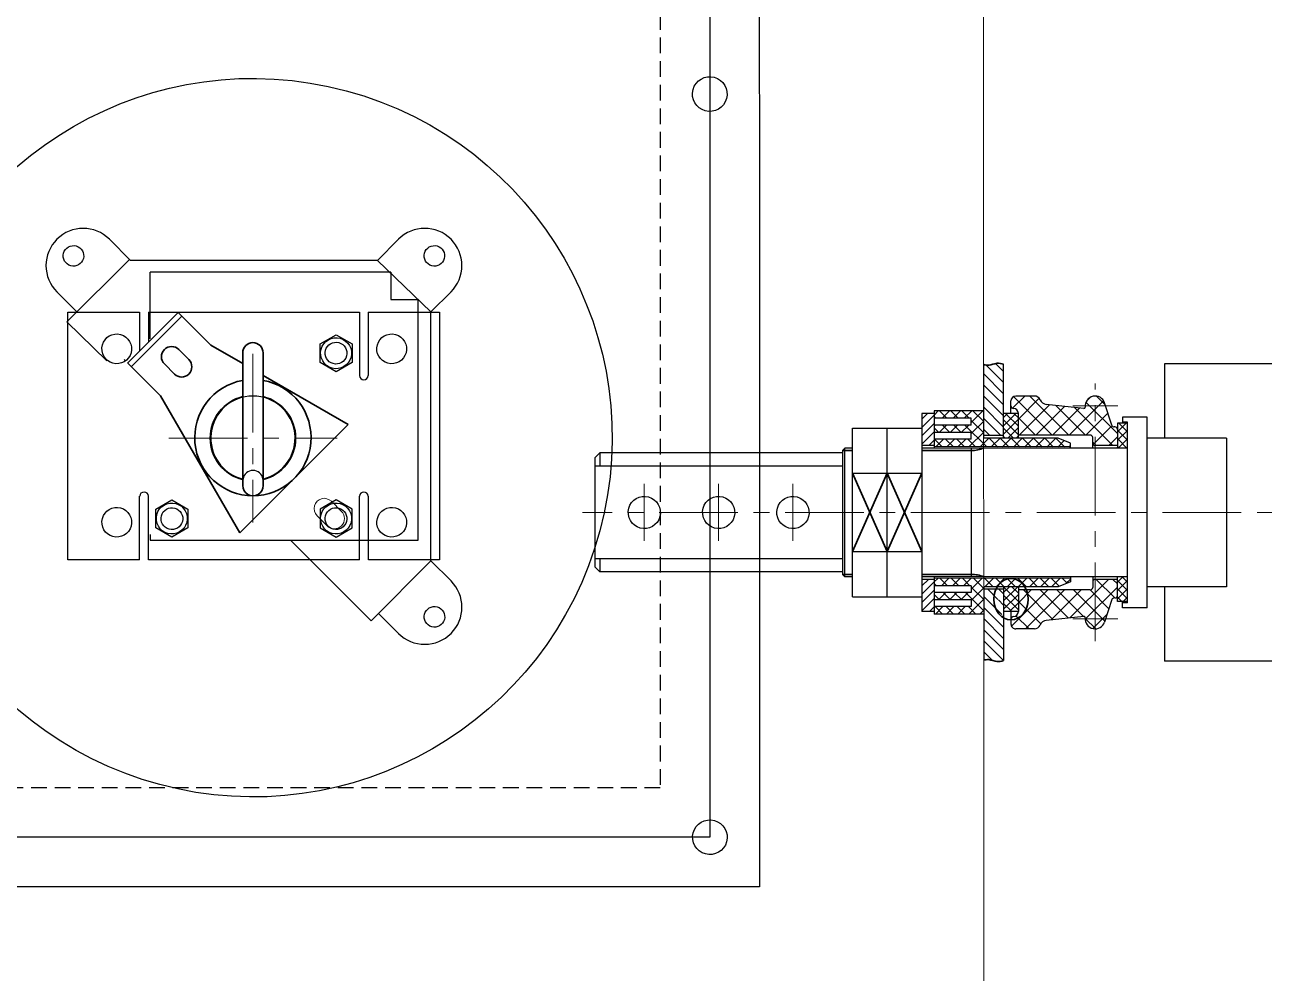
# Model space of a CAD drawing. Header units: millimetres. Extents: x -27384 to -11847, y 105622 to 113060.
# Drawn here: x -20533 to -20033, y 111018 to 111401 of the extents above; entities that cross this region are included whole.
import ezdxf

# ---------------------------------------------------------------- set-up
doc = ezdxf.new("R2010")
doc.units = ezdxf.units.MM
for name, pattern in [('CENTER', [50.800000000000004, 31.75, -6.35, 6.35, -6.35]), ('DASHDOT', [25.4, 12.7, -6.35, 0, -6.35]), ('HIDDEN', [9.524999999999999, 6.35, -3.175])]:
    doc.linetypes.add(name, pattern=pattern)
doc.layers.get('0').update_dxf_attribs({"color": 1, "linetype": 'DASHDOT'})
for name, color, linetype in [('01', 7, 'Continuous'), ('01粗实线', 7, 'Continuous'), ('1', 4, 'Continuous'), ('10', 7, 'Continuous'), ('3', 6, 'HIDDEN')]:
    doc.layers.add(name, color=color, linetype=linetype)
for name, color, linetype, lineweight in [('02细实线', 7, 'Continuous', 9), ('1轮廓实线层', 7, 'Continuous', 0), ('中心线', 1, 'CENTER', 20), ('粗实线', 7, 'Continuous', 25), ('细实线', 3, 'Continuous', 35)]:
    doc.layers.add(name, color=color, linetype=linetype, lineweight=lineweight)

# ---------------------------------------------------------------- blocks, each defined once
blk = doc.blocks.new('G$CCC810618')
at = {"layer": '细实线'}
h = blk.add_hatch(dxfattribs=at)
h.set_pattern_fill('ANSI37', color=256, scale=0.7500000000000001, angle=3.180554681463518e-15)
h.set_pattern_definition([(45.00000000000001, (2096.477768870129, 740.6983868842362), (-1.683798022700466, 1.683798022700466), []), (135, (2096.477768870129, 740.6983868842362), (-1.683798022700466, -1.683798022700466), [])])
h.paths.add_polyline_path([(-26, -7.999999999985448), (-35.99999999998545, -7.999999999985448), (-35.99999999998545, -12), (-26, -12)])
h.paths.add_polyline_path([(36.00000000001455, -8), (26.00000000001455, -8), (26.00000000001455, -11.99999999998545), (36.00000000001455, -11.99999999998545)])
h = blk.add_hatch(dxfattribs=at)
h.set_pattern_fill('ANSI37', color=256, scale=1.5, angle=3.180554681463518e-15)
h.set_pattern_definition([(45.00000000000001, (2096.477768870143, 742.6983868842362), (-3.367596045400932, 3.367596045400932), []), (135, (2096.477768870143, 742.6983868842362), (-3.367596045400932, -3.367596045400932), [])])
h.paths.add_polyline_path([(-31.25, -23, -0.4142135623842478), (-30.25, -22), (-28.00000000001455, -22, 0.4142135624176167), (-27, -21), (-27, -12), (-33.50000000001455, -12, 0.4142135624048219), (-34.5, -12.99999999998545), (-34.5, -13.27574616347556, -0.3240909400944597), (-35.1881319929962, -14.22587160055991), (-44.24747202804429, -17.19949825164804, 0.9020450241274556), (-42.55555555556202, -24.97523195999383, -0.4790090484081088), (-42.00273905231734, -25.5244001866231), (-43.60024142480688, -40.72361997493135, -0.2760846442537406), (-45.4471850504342, -43.1863793568773, 0.3044717537589536), (-47, -45.5), (-47, -52.99999999998545, 0.414213562382123), (-45.00000000001455, -54.99999999998545), (-43, -55, 0.4142135623569205), (-42.0000000000291, -53.99999999998545, -0.4142135623893924), (-40, -52), (-31.25, -52)])
h.paths.add_polyline_path([(42.00273905231734, -25.5244001866231, -0.4790090483818007), (42.55555555556203, -24.97523195999383, 0.9020450241261001), (44.24747202805884, -17.19949825164804), (35.1881319929671, -14.22587160055991, -0.3240909400666804), (34.49999999998545, -13.27574616347556), (34.5, -12.99999999998545, 0.4142135623551432), (33.5, -11.99999999998545), (27, -11.99999999998545), (27, -21, 0.4142135623842509), (28, -22), (30.25, -22.00000000001455, -0.4142135623654354), (31.24999999998545, -23), (31.24999999998545, -52), (40, -52, -0.4142135623769722), (41.99999999998545, -54, 0.4142135623594116), (43, -55), (44.99999999998545, -54.99999999998545, 0.4142135623696955), (47, -53), (47, -45.5, 0.3044717537537275), (45.44718505041965, -43.1863793568773, -0.2760846442594109), (43.60024142479233, -40.72361997493135)])
h = blk.add_hatch(dxfattribs=at)
h.set_pattern_fill('ANSI37', color=256, angle=3.180554681463518e-15)
h.set_pattern_definition([(45.00000000000001, (2096.477768870114, 740.6983868797543), (-2.245064030267288, 2.245064030267288), []), (135, (2096.477768870114, 740.6983868797543), (-2.245064030267288, -2.245064030267288), [])])
h.paths.add_polyline_path([(-26.5, -31.00000000446744), (-27.99999999998545, -31.00000000446744), (-29.99999999998545, -36.00000000446744), (-29.99999999998545, -66.00000000446744), (-41, -66.00000000446744), (-40.99999999998545, -86.00000000446744), (-37.99999999998545, -86.00000000446744), (-37.99999999998545, -71.00000000446744), (-35.29999999998836, -71.00000000446744), (-35.29999999998836, -86.00000000446744), (-32.29999999998836, -86.00000000446744), (-32.29999999998836, -71.00000000446744), (-29.59999999999127, -71.00000000446744), (-29.59999999999127, -86.00000000446744), (-26.59999999999127, -86.00000000446744)])
h.paths.add_polyline_path([(30.00000000001455, -36.00000000446744), (28.00000000001455, -31.00000000448199), (26.5, -31.00000000446744), (26.60000000002037, -86.00000000446744), (29.60000000000582, -86.00000000446744), (29.60000000000582, -71.00000000446744), (32.30000000000291, -71.00000000446744), (32.30000000000291, -86.00000000446744), (35.30000000001746, -86.00000000446744), (35.30000000000291, -71.00000000446744), (38.00000000001455, -71.00000000446744), (38.00000000001455, -86.00000000446744), (41.00000000001455, -86.00000000446744), (41.00000000001455, -66.00000000446744), (30.00000000001455, -66.00000000446744)])
h = blk.add_hatch(dxfattribs=at)
h.set_pattern_fill('ANSI37', color=256, scale=0.7500000000000001, angle=3.180554681463518e-15)
h.set_pattern_definition([(45.00000000000001, (2096.477768870143, 742.6983868842362), (-1.683798022700466, 1.683798022700466), []), (135, (2096.477768870143, 742.6983868842362), (-1.683798022700466, -1.683798022700466), [])])
h.paths.add_polyline_path([(-29.99999999998545, -52), (-40, -51.99999999998545), (-40, -58), (-29.99999999998545, -58)])
h.paths.add_polyline_path([(40, -51.99999999998545), (30.00000000001455, -51.99999999998545), (30.00000000001455, -57.99999999998545), (40, -57.99999999998545)])
h = blk.add_hatch(dxfattribs=at)
h.set_pattern_fill('ANSI31', color=256, angle=3.180554681463518e-15)
h.set_pattern_definition([(45.00000000000001, (4057.193857480423, -2002.934192464803), (-2.245064030267288, 2.245064030267288), [])])
edge = h.paths.add_edge_path()
edge.add_line((-30.99999999998545, -57.99999999998545), (-59.8046379005973, -58))
edge.add_spline(control_points=[(-59.80463790061185, -58), (-60.09866332820093, -58.87194332294166), (-60.48498338571517, -60.62440067133866), (-59.72815095270926, -62.37189253570978), (-59.52704161369184, -63.25352967304934)], knot_values=[7.879911533078289e-05, 7.879911533078289e-05, 7.879911533078289e-05, 7.879911533078289e-05, 21316.49089648249, 42864.27121581065, 42864.27121581065, 42864.27121581065, 42864.27121581065], weights=[1, 1, 1, 1, 1], degree=3, periodic=0)
edge.add_spline(control_points=[(-59.52704161369184, -63.25352967304934), (-59.47647886689811, -63.47519016657316), (-59.31514252739726, -64.38770864369872), (-59.47147660548217, -65.30481538963795), (-59.66282326231885, -65.99999999032298)], knot_values=[42864.27121581065, 42864.27121581065, 42864.27121581065, 42864.27121581065, 48281.79665529115, 65146.62626175077, 65146.62626175077, 65146.62626175077, 65146.62626175077], weights=[1, 1, 1, 1, 1], degree=3, periodic=0)
edge.add_line((-59.66282326228975, -65.99999999032298), (-30.99999999998545, -66.00000000400178))
edge.add_line((-30.99999999998545, -66.00000000400178), (-30.99999999998545, -57.99999999998545))
h.paths.add_polyline_path([(-47.07279259803181, -60.6616194020462, -1.000000000380783), (-47.19027537820511, -60.68606927648943, -0.9999999998565355)], flags=16)
edge = h.paths.add_edge_path(flags=17)
edge.add_ellipse((35, -54.99999999998545), major_axis=(-8.384579877269399, -4.440892098500626e-16), ratio=0.825378127800066, start_angle=61.50603179170367, end_angle=154.3102489895695)
edge.add_line((42.55580255141831, -57.99999999998545), (31, -57.99999999998545))
edge.add_line((31, -57.99999999998545), (31, -61.08215646838653))
edge = h.paths.add_edge_path()
edge.add_spline(control_points=[(59.6628232623043, -65.99999999032298), (59.47147660548217, -65.30481538963795), (59.1639622610237, -63.50083584005188), (60.5338095685438, -60.84589008465991), (60.09866332817182, -58.87194332294166), (59.8046379005973, -58)], knot_values=[7.879911572672427e-05, 7.879911572672427e-05, 7.879911572672427e-05, 7.879911572672427e-05, 16864.82968525874, 43830.1354440674, 65146.62626175077, 65146.62626175077, 65146.62626175077, 65146.62626175077], weights=[1, 1, 1, 1, 1, 1], degree=3, periodic=0)
edge.add_line((59.80463790061185, -57.99999999998545), (42.55580255141831, -57.99999999998545))
edge.add_ellipse((35, -54.99999999998545), major_axis=(-8.384579877269399, -4.440892098500626e-16), ratio=0.825378127800066, start_angle=61.50603179170372, end_angle=154.3102489895696, ccw=False)
edge.add_line((31, -61.08215646838653), (31.00000000001455, -66.00000000400178))
edge.add_line((31.00000000001455, -66.00000000400178), (59.66282326231885, -65.99999999032298))
h = blk.add_hatch(dxfattribs=at)
h.set_pattern_fill('ANSI31', color=256, scale=0.7500000000000001, angle=90.00000000000001)
h.set_pattern_definition([(135, (2096.477768870114, 740.6983868797543), (-1.683798022700466, -1.683798022700466), [])])
h.paths.add_polyline_path([(-26.99999999998545, -86.00000000446744), (-39.99999999998545, -86.00000000446744), (-40, -91.00000000446744), (-26.99999999998545, -91.00000000446744)])
h.paths.add_polyline_path([(40, -86.00000000446744), (27.00000000001455, -86.00000000446744), (27, -91.00000000446744), (40.00000000001455, -91.00000000446744)])
at = {"layer": '中心线'}
for p, q in [((0, 292.0000000000146), (1.455191522836685e-11, -228)), ((-43, -30), (-43, -11.79002956466866)), ((43, -30), (43, -11.79002956466866)), ((52, -21), (-52, -21.00000000001455)), ((-11.49999999998545, -143), (11.50000000001455, -143)), ((-11.49999999998545, -173), (11.50000000001455, -173)), ((-11.49999999998545, -203), (11.5, -203))]:
    blk.add_line(p, q, dxfattribs=at)
at = {"layer": '粗实线'}
for p, q in [((-60, 287), (-60, 7)), ((59.99999999998545, 286.9999999999854), (60, 7.000000000014552)), ((-29.99999999998545, 31.99999999998545), (-29.99999999998545, 0)), ((-29.99999999998545, 31.99999999998545), (30, 32)), ((30, 32), (30, 0)), ((-60, 7), (-30, 7)), ((30, 7.000000000014552), (60, 7.000000000014552)), ((38.5, 0), (-38.49999999998545, 0)), ((-38.49999999998545, 0), (-38.50000000001455, -9.999999999985448)), ((38.5, 0), (38.49999999998545, -9.999999999985448)), ((-38.50000000001455, -9.999999999985448), (-35.99999999998545, -10)), ((36.50000000001455, -8), (-36.49999999998545, -8)), ((-36.49999999998545, -8), (-36.49999999998545, -10)), ((-36, -8), (-35.99999999998545, -12)), ((-25.99999999998545, -8), (-25.99999999998545, -91.00000000448199)), ((26.00000000001455, -8), (26, -91.00000000448199)), ((36, -8), (36.00000000001455, -12)), ((38.49999999998545, -9.999999999985448), (36, -10)), ((36.50000000001455, -8), (36.5, -10)), ((-35.18813199298165, -14.22587160055991), (-44.24747202804429, -17.19949825164804)), ((-35.99999999998545, -12), (-26, -12)), ((-34.5, -13), (-34.5, -13.27574616349011)), ((-26.99999999998545, -12), (-27, -21)), ((36.00000000001455, -12), (26, -12)), ((27.00000000001455, -12), (27, -21)), ((34.50000000001455, -13.00000000001455), (34.50000000001455, -13.27574616349011)), ((35.1881319929962, -14.22587160055991), (44.24747202805884, -17.19949825164804)), ((-31.25, -23), (-31.25, -52)), ((-25.99999999998545, -22.00000000001455), (-30.25, -22)), ((26, -21.99999999998545), (30.25, -22)), ((31.25, -23), (31.25, -52)), ((-42.00273905231734, -25.5244001866231), (-43.60024142480688, -40.72361997493135)), ((42.00273905231734, -25.5244001866231), (43.60024142480688, -40.7236199749459)), ((-27.99999999998545, -31.00000000448199), (-30, -36.00000000448199)), ((-26, -31.00000000446744), (-27.99999999998545, -31.00000000448199)), ((-26.49999999998545, -31.00000000446744), (-26.59999999999127, -86.00000000446744)), ((26.00000000001455, -31.00000000448199), (28, -31.00000000446744)), ((26.5, -31.00000000448199), (26.59999999999127, -86.00000000446744)), ((28, -31.00000000446744), (30, -36.00000000448199)), ((-30, -36.00000000448199), (-30, -66.00000000446744)), ((30, -36.00000000448199), (30, -66.00000000446744)), ((-47, -45.49999999998545), (-46.99999999998545, -53)), ((47.00000000001455, -45.5), (47, -53)), ((-40, -55), (-45, -54.99999999998545)), ((-40, -52), (-40, -58)), ((-29.99999999998545, -51.99999999998545), (-40, -52)), ((30, -52), (40.00000000001455, -52)), ((40.00000000001455, -52), (40.00000000001455, -58)), ((40.00000000001455, -54.99999999998545), (45, -55)), ((-29.99999999998545, -58), (-59.8046379005973, -58)), ((-30.99999999998545, -58), (-31, -66)), ((30, -58), (59.8046379005973, -58.00000000001455)), ((31, -58), (31, -66)), ((-30, -66.00000000446744), (-59.66282326228975, -65.99999999032298)), ((-40.99999999998545, -66.00000000446744), (-41, -86.00000000446744)), ((30, -66.00000000446744), (59.6628232623043, -65.99999999032298)), ((41.00000000001455, -66.00000000448199), (41.00000000001455, -86.00000000446744)), ((-37.99999999998545, -71.00000000449654), (-37.99999999998545, -86.00000000446744)), ((-35.29999999998836, -71.00000000448199), (-37.99999999998545, -71.00000000449654)), ((-35.29999999998836, -71.00000000448199), (-35.30000000000291, -86.00000000446744)), ((-29.59999999999127, -71.00000000449654), (-32.30000000000291, -71.00000000449654)), ((-32.30000000000291, -71.00000000449654), (-32.30000000000291, -86.00000000446744)), ((-29.59999999999127, -71.00000000449654), (-29.59999999999127, -86.00000000446744)), ((-25.99999999998545, -71), (25.99999999998545, -71.00000000001455)), ((29.59999999999127, -71.00000000448199), (32.30000000001746, -71.00000000448199)), ((29.59999999999127, -71.00000000448199), (29.60000000000582, -86.00000000448199)), ((32.30000000001746, -71.00000000448199), (32.30000000000291, -86.00000000448199)), ((35.30000000000291, -71.00000000446744), (38, -71.00000000446744)), ((35.30000000000291, -71.00000000446744), (35.30000000001746, -86.00000000446744)), ((38, -71.00000000446744), (38, -86.00000000446744)), ((-41, -86.00000000446744), (-26, -86.00000000448199)), ((-40, -86.00000000446744), (-39.99999999998545, -91.00000000446744)), ((-27, -86.00000000448199), (-26.99999999998545, -91.00000000448199)), ((26, -86.00000000446744), (41.00000000001455, -86.00000000446744)), ((27.00000000001455, -86.00000000448199), (27, -91.00000000448199)), ((40, -86.00000000446744), (40, -91.00000000448199)), ((-39.99999999998545, -91.00000000446744), (40, -91.00000000448199)), ((-33.99999999998545, -105.000000004482), (-33.99999999998545, -91.00000000448199)), ((-15.81929201955791, -105.000000004482), (-15.81929201955791, -91.00000000448199)), ((15.81929201955791, -105.000000004482), (15.81929201957246, -91.00000000448199)), ((34.00000000001455, -105.000000004482), (34, -91.00000000448199)), ((34.00000000001455, -105.000000004482), (-33.99999999998545, -105.000000004482)), ((-33.99999999998545, -119.0000000044674), (-33.99999999998545, -105.000000004482)), ((-15.81929201954335, -119.000000004482), (-15.81929201955791, -105.000000004482)), ((15.81929201955791, -119.0000000044674), (15.81929201955791, -105.000000004482)), ((34, -119.000000004482), (34.00000000001455, -105.000000004482)), ((34, -119.000000004482), (-33.99999999998545, -119.0000000044674)), ((-26, -119.0000000044674), (-25.99999999998545, -121.999999999869)), ((26, -119.000000004482), (26, -121.999999999869)), ((26, -121.999999999869), (-25.99999999998545, -121.999999999869)), ((-24.99999999985448, -123.0000000000146), (-25.99999999998545, -121.999999999869)), ((-24.99999999985448, -123.0000000000146), (24.99999999988358, -123)), ((-24.00000000008731, -123.0000000000146), (-24.00000000008731, -221)), ((-18.73499399528373, -123), (-18.73499399528373, -223)), ((18.73499399519642, -123), (18.73499399519642, -223)), ((24.00000000001455, -123), (24, -220.9999999999854)), ((24.99999999988358, -123), (26, -121.999999999869)), ((-22.00000000010186, -223), (-24.00000000008731, -221)), ((-24.00000000008731, -221), (-18.73499399528373, -221)), ((-22.00000000010186, -223), (22.00000000001455, -223)), ((18.73499399519642, -221), (24, -220.9999999999854)), ((22.00000000001455, -223), (24, -220.9999999999854))]:
    blk.add_line(p, q, dxfattribs=at)
for centre in [(-2.91038304567337e-11, -143.0000000000146), (0, -173.0000000000146), (1.455191522836685e-11, -203.0000000000291)]:
    blk.add_circle(centre, 6.5, dxfattribs=at)
for centre, radius, start, end in [((-35.5000000000291, -13.27574616346101), 0.9999999999999999, 288.1718413843554, 0), ((-33.49999999998545, -13), 0.9999999999999999, 90.00000000083377, 180), ((33.5, -13.00000000001455), 0.9999999999999999, 0, 90), ((35.49999999998545, -13.27574616347556), 0.9999999999999999, 180, 251.8281586164368), ((-43, -21), 3.999999999999985, 108.1718413838943, 276.3793702083599), ((43, -21), 3.999999999999985, 263.6206297912257, 71.82815861564458), ((-42.5, -25.47213595500216), 0.5000000000000133, 354.0000000014511, 96.37937021091524), ((-30.24999999998545, -23.0000000000291), 0.9999999999999999, 90, 180), ((-28, -21.0000000000291), 0.9999999999999999, 270, 0), ((28.00000000001455, -21), 0.9999999999999999, 180, 269.9999999974987), ((30.25, -23.0000000000291), 0.9999999999999999, 0, 90), ((42.5, -25.47213595501671), 0.5000000000000133, 83.62062979424165, 185.9999999985489), ((-44.50000000001455, -45.49999999998545), 2.5, 112.2639543029203, 180), ((-46.5838071108883, -40.41003458513296), 3.00000000000002, 292.2639543032711, 354.0000000000982), ((46.58380711091741, -40.41003458513296), 3.00000000000002, 186.0000000001782, 247.7360456963664), ((44.49999999995634, -45.49999999998545), 2.5, 0, 67.73604569559241), ((-45.00000000001455, -53.00000000001455), 2, 180, 270), ((-43, -54), 0.9999999999999999, 270, 0), ((-40, -54), 2, 90.00000000041689, 180), ((39.9999999999709, -54.00000000001455), 2, 0, 89.99999999916623), ((43.00000000001455, -53.99999999998545), 0.9999999999999999, 180, 269.9999999983324), ((45, -53), 2, 269.9999999995831, 0)]:
    blk.add_arc(centre, radius, start, end, dxfattribs=at)
at = {"layer": '细实线'}
for p, q in [((-24.99999999966531, -71), (-24.99999999975262, -91.00000000446744)), ((24.99999999976717, -71.00000000001455), (24.99999999986903, -91.00000000448199)), ((15.81929201957246, -91.00000000448199), (-15.81929201955791, -105.000000004482)), ((-15.81929201955791, -91.00000000448199), (15.81929201955791, -105.000000004482)), ((15.81929201955791, -105.000000004482), (-15.81929201954335, -119.000000004482)), ((-15.81929201955791, -105.000000004482), (15.81929201955791, -119.0000000044674)), ((-24.99999999982538, -119.0000000044674), (-24.99999999983993, -123.0000000000146)), ((24.99999999983993, -119.000000004482), (24.99999999985448, -123))]:
    blk.add_line(p, q, dxfattribs=at)
for centre, radius, start, end in [((-37.21153965912526, -70.84230793180177), 12.21255778428424, 359.2601598113396, 23.3597051364905), ((37.21153965922713, -70.84230793180177), 12.21255778428423, 156.6402948635095, 180.7398401887288)]:
    blk.add_arc(centre, radius, start, end, dxfattribs=at)
blk.add_ellipse((35, -55), major_axis=(-8.384579877269399, -8.458945349731906e-16), ratio=0.825378127800066, start_param=-1.570796326794897, end_param=4.71238898038469, dxfattribs=at)
for points in [[(-59.80463789735222, -57.99999999033753), (-60.09866332676029, -58.87194331649516), (-60.53380957018817, -60.84589008145849), (-59.16396226103825, -63.50083584005188), (-59.47147660546761, -65.3048153896525), (-59.6628232623043, -65.99999999032298)], [(59.80463789733767, -57.99999999032298), (60.09866332676029, -58.87194331649516), (60.53380957020272, -60.84589008144394), (59.1639622610237, -63.50083584006643), (59.47147660548217, -65.30481538963795), (59.66282326228975, -65.99999999032298)]]:
    blk.add_open_spline(points, degree=3, knots=[0, 0, 0, 0, 21316.49089648249, 48281.79665529115, 65146.62626175077, 65146.62626175077, 65146.62626175077, 65146.62626175077], dxfattribs=at)
blk = doc.blocks.new('G$CD738519F')
at = {"linetype": 'ByBlock'}
for p, q in [((-30.16276607839973, 50.65593996425014), (-50.56533771312388, 30.25336832952598)), ((-50.56533771312388, 30.25336832952598), (-30.16276607839973, 50.65593996425014)), ((-30.31690083594731, 50.90495985755115), (-16.93221278884448, 37.52027181044468)), ((-49.10801116778748, 28.79604178418958), (-28.70543953306333, 49.19861341891374)), ((-16.93221278884448, 37.52027181044468), (-4.121941930447065, 30.10379920821288)), ((-51.90804987693264, 31.69096562908817), (-51.42388288030634, 31.20679863246187)), ((-50.51789514524717, 30.3008108974027), (-37.33478442356864, 17.11770017571689)), ((-4.121941930447065, 34.43610717993943), (-4.121941930439789, -19.47860182647128)), ((4.121941930432513, 34.43610717993579), (4.121941930439789, -19.47860182646764)), ((4.121941930432513, 25.33102434139073), (38.44619593398238, 5.459087813029328)), ((-37.33478442356864, 17.11770017571689), (-5.273600426138728, -38.26070854710633)), ((38.44619593398238, 5.459087813029328), (-5.273600426138728, -38.26070854710633))]:
    blk.add_line(p, q, dxfattribs=at)
for centre, radius, start, end in [((-32.83204165427014, 32.84287572797984), 4.121941930444799, 45, 225), ((-1.455191522836685e-11, 34.43610717994488), 4.121941930444799, 0, 180), ((-28.7805824445677, 28.7914165182774), 4.121941930444799, 225, 45), ((0, 0.1854873868742288), 23.48337658447131, 100.1092664588378, 79.89073354116216), ((0, 0), 17.24130170249403, 103.8318763243428, 256.1681236756572), ((0, 0), 17.24130170249403, 283.8318763243428, 76.16812367565723), ((-1.455191522836685e-11, -19.1467900253956), 4.121941930444799, 180, 0)]:
    blk.add_arc(centre, radius, start, end, dxfattribs=at)
at = {"layer": '02细实线', "linetype": 'Continuous'}
for p, q in [((35.74669474494203, -29.55724786357041), (31.69523553523959, -25.50578865386797)), ((29.91738856359643, -35.38655404493056), (25.86592935389399, -31.33509483522812))]:
    blk.add_line(p, q, dxfattribs=at)
for centre, radius, start, end in [((28.78058244456679, -28.42044174454077), 4.121941930452422, 44.99999999942789, 225.0000000000179), ((32.83204165426923, -32.47190095424321), 4.121941930442133, 225.00000000059, 45.00000000058999)]:
    blk.add_arc(centre, radius, start, end, dxfattribs=at)
at = {"layer": '10', "color": 0, "linetype": 'ByBlock'}
for p, q in [((-74.74198024794168, 50.90495985755115), (-45.75843498772883, 50.90495985754569)), ((-74.7419802479344, -49.09504014245613), (-74.7419802479344, 50.90495985755115)), ((-42.14216785513418, 50.90495985754751), (-14.42679675655381, 50.90495985754751)), ((-30.31690083594731, 50.90495985755115), (42.96925818188902, 50.90495985754751)), ((46.58552531446912, 50.90495985754205), (75.25801975205832, 50.90495985754751)), ((75.25801975205832, 50.90495985754751), (75.25801975205832, -49.09504014245613)), ((-25.86592935388762, 31.70606960895748), (-29.91738856359734, 35.75752881866356)), ((-31.69523553522595, 25.87676342761551), (-35.74669474494294, 29.9282226373216)), ((-45.75843498771428, -49.09504014245795), (-74.74198024794168, -49.09504014245613)), ((42.96925818188174, -49.09504014246158), (-42.1421678551269, -49.09504014245431)), ((42.96925818188174, -49.09504014245977), (14.95191611498012, -49.09504014245613)), ((75.25801975205832, -49.09504014245613), (46.58552531446912, -49.09504014245795))]:
    blk.add_line(p, q, dxfattribs=at)
at = {"layer": '10', "color": 0}
for p, q in [((-45.75843498772883, 50.90495985754569), (-45.75843498772156, 35.06027105492467)), ((-42.14216785514145, 50.90495985754751), (-42.142167855156, 38.6765381874975)), ((42.96925818188902, 50.90495985754751), (42.96925818188174, 25.29858411605164)), ((46.58552531446912, 50.90495985754205), (46.58552531446912, 25.29858411605164)), ((-45.75843498772156, -49.09504014245613), (-45.75843498772156, -23.47933796743018)), ((-42.1421678551269, -49.09504014245431), (-42.14216785514873, -23.47933796742655)), ((42.96925818188174, -49.09504014245977), (42.96925818188174, -23.47933796743018)), ((46.58552531446912, -49.09504014245795), (46.58552531446912, -23.47933796743018))]:
    blk.add_line(p, q, dxfattribs=at)
for points in [[(27.08645991004596, 38.01446984749782), (33.57281592806976, 41.7593692405535), (40.05917194610811, 38.01446984749782), (40.05917194610811, 30.52467106135009), (33.57281592806976, 26.7797716682835), (27.08645991004596, 30.52467106135009)], [(-26.25936958329112, -36.19522369887272), (-32.74572560132947, -39.94012309194659), (-39.23208161936054, -36.19522369887272), (-39.23208161935327, -28.70542491273227), (-32.74572560132947, -24.96052551965113), (-26.25936958329112, -28.70542491272499)], [(27.08645991005324, -36.19522369887272), (33.57281592807703, -39.94012309193931), (40.05917194611538, -36.19522369886545), (40.05917194610811, -28.70542491273591), (33.57281592806976, -24.96052551966204), (27.08645991004596, -28.70542491273591)]]:
    blk.add_lwpolyline(points, close=True, dxfattribs=at)
at = {"layer": '10', "color": 0, "linetype": 'ByBlock'}
for centre in [(-54.97488064158824, 36.04316244212168), (56.02511935841176, 36.04316244212168), (-54.97488064158824, -33.95683755787832), (56.02511935841176, -33.95683755787832)]:
    blk.add_circle(centre, 6, dxfattribs=at)
at = {"layer": '10', "color": 0}
for centre, radius in [((33.57281592807703, 34.26957045442032), 6.251895382570795), ((33.54157915810356, 34.30896077078251), 4.396653450081224), ((-32.74572560132947, -32.4503243058025), 6.251895382570795), ((-32.71448883134872, -32.48971462217378), 4.396653450081224), ((33.57281592806976, -32.45032430580432), 6.251895382570795), ((33.54157915811084, -32.48971462217196), 4.396653450081224)]:
    blk.add_circle(centre, radius, dxfattribs=at)
for centre, start, end in [((44.77882178737491, 25.33863939797811), 181.2995651983958, 358.7004348016042), ((-43.95173146062734, -23.51939324937121), 1.299565198395791, 178.7004348016042), ((44.77882178736036, -23.51939324936211), 1.299565198395791, 178.7004348016042)]:
    blk.add_arc(centre, 1.766125621819131, start, end, dxfattribs=at)
blk = doc.blocks.new('G$CA9004EEE')
at = {"layer": '01'}
blk.add_arc((-2.182787284255028e-11, 1.309672370553017e-10), 17.00000000000241, 283.5126540615163, 256.4873459391142, dxfattribs=at)
at = {"layer": '中心线'}
for p, q in [((-1.091393642127981e-10, 34.0000000000291), (1.091393642127047e-10, -33.9999999999709)), ((-33.99999999999272, -5.820766091346741e-11), (33.99999999999272, 1.164153218269348e-10))]:
    blk.add_line(p, q, dxfattribs=at)
at = {"layer": '粗实线', "linetype": 'ByBlock'}
blk.add_arc((4.001776687800884e-11, -16.99999999995634), 4.000000000004904, 6.756327032145461, 173.2436729676414, dxfattribs=at)
blk = doc.blocks.new('G$C2A4939C7')
at = {"linetype": 'ByBlock'}
blk.add_line((15.14391885195164, -41.12594340124906), (47.70659008008624, -73.68861462937821), dxfattribs=at)
at = {"layer": '10', "color": 0, "linetype": 'ByBlock'}
for p, q in [((-79.13494496894327, 80.26567474539661), (-79.13494496894509, 80.26567474539479)), ((-49.42486022880894, 71.768793440855), (-57.92174153334781, 80.26567474539479)), ((58.75087736242858, 80.26567474539661), (50.25399605788607, 71.76879344085683)), ((79.9640807980195, 80.26567474539843), (79.96408079802404, 80.26567474539388)), ((-75.07309871016878, 46.92529389404444), (-49.82722969609313, 72.17116290813465)), ((50.25399605789153, 71.76879344085683), (-49.42486022880894, 71.768793440855)), ((50.25399605788607, 71.76879344085683), (71.86956896076663, 50.95795947254373)), ((-41.42753734861071, 40.08073876882099), (-41.42753734861071, 67.03195133559893)), ((55.67772580927794, 67.03195133559348), (-41.42753734861071, 67.03195133559348)), ((55.67772580927794, 67.03195133559348), (55.67772580927249, 55.9793197566396)), ((-79.13494496894509, 59.05247130979478), (-71.04043313167858, 50.957959472531)), ((55.67772580927249, 55.9793197566396), (66.73035738822546, 55.97931975664505)), ((66.73035738822, -41.12594340124815), (66.73035738821363, 55.97931975664324)), ((71.86956896076663, 50.95795947255192), (79.96408079801768, 59.05247130980024)), ((71.86956896076663, -49.52563574871965), (71.86956896076663, 50.95795947254373)), ((-75.07309871016878, 46.92529389404444), (-59.00682651152692, 31.24471406508928)), ((-41.42753734861071, -38.86662965223513), (-41.42753734861071, -41.12594340124906)), ((-41.42753734861071, -41.12594340124997), (15.14391885195164, -41.12594340124906)), ((11.8041443012944, -41.1259434012436), (42.69909893248132, -41.12594340124815)), ((42.69909893247586, -41.12594340124633), (66.73035738822, -41.12594340124906)), ((47.70659008009716, -73.68861462938366), (71.86956896076663, -49.52563574871965)), ((79.96408079802313, -57.6201475859807), (71.86956896076663, -49.52563574872329)), ((50.65636552516389, -70.7388391843142), (58.75087736242767, -78.83335102157707)), ((79.96408079802495, -78.83335102157434), (79.96408079802404, -78.83335102157525))]:
    blk.add_line(p, q, dxfattribs=at)
for centre in [(-72.43603862086275, 73.56676839730972), (73.26517444993897, 73.56676839731244), (73.26517444993897, -72.13444467349473)]:
    blk.add_circle(centre, 4.144736842105263, dxfattribs=at)
for centre, start, end in [((-68.52834325114873, 69.65907302759479), 134.9999999999902, 225.0000000000098), ((-68.52834325114691, 69.6590730275966), 44.99999999999755, 134.9999999999902), ((69.35747908022495, 69.6590730275966), 44.9999999999951, 134.9999999999902), ((69.35747908022131, 69.65907302760024), 314.9999999999902, 45.00000000000001), ((69.35747908022404, -68.22674930377889), 315.0000000000098, 44.99999999999755), ((69.35747908022495, -68.22674930377798), 225.0000000000049, 315.0000000000098)]:
    blk.add_arc(centre, 15, start, end, dxfattribs=at)
at = {"layer": '细实线', "color": 0}
for name in ['G$CD738519F', 'G$CA9004EEE']:
    blk.add_blockref(name, (0, 0), dxfattribs=at)
blk = doc.blocks.new('G$C860ADE89')
at = {"layer": '细实线', "color": 0}
blk.add_blockref('G$C2A4939C7', (0, 0), dxfattribs=at)
blk = doc.blocks.new('G$C6C638B4C')
blk.add_lwpolyline([(-1.818989403545856e-11, -2.91038304567337e-11), (639.9999999999891, -2.91038304567337e-11), (640.0000000000036, -600.0000000000146), (-7.275957614183426e-12, -600.0000000000291)], close=True)
at = {"layer": '1'}
blk.add_lwpolyline([(-20.00000000001455, 19.99999999995634), (659.9999999999745, 19.9999999999709), (659.9999999999854, -620.0000000000146), (-19.99999999999636, -620.0000000000437)], close=True, dxfattribs=at)
for centre in [(639.9999999999491, -300.0000000000437), (639.9999999999818, -600.0000000000582)]:
    blk.add_circle(centre, 6.999999999999996, dxfattribs=at)
at = {"layer": '3'}
blk.add_lwpolyline([(19.99999999999272, -20.00000000004366), (620, -20.00000000004366), (619.9999999999927, -580.0000000000146), (19.99999999999636, -580.0000000000437)], close=True, dxfattribs=at)

msp = doc.modelspace()

# ---------------------------------------------------------------- linework, layer by layer
at = {"layer": '01粗实线', "lineweight": -3, "ltscale": 2, "extrusion": (-0.004685415688226654, -0.01745240643729067, 0.9998367168639969)}
msp.add_circle((-48583.60793402407, 102134.0318245779, -679.1051985372007), 144.9999999999999, dxfattribs=at)
at = {"layer": '1', "lineweight": 15, "extrusion": (-0.009372155909796696, -2.567390744445674e-16, 0.9999560803823349)}
msp.add_line((-20146.13343861032, 109983.9217828157, 1146.173047042821), (-20146.29807027554, 111996.6151931855, 1181.304355456675), dxfattribs=at)
at = {"layer": '1', "lineweight": -3, "ltscale": 2, "extrusion": (-0.004685415688226654, -0.01745240643729067, 0.9998367168639969), "elevation": -761.7737618122727}
msp.add_lwpolyline([(-55762.41944096141, 102096.2621256225), (-45696.27557504938, 104799.1427234042), (-43767.03463448276, 97614.2094060799), (-53833.17850039472, 94911.32880829813)], close=True, dxfattribs=at)
at = {"layer": '1', "extrusion": (-0.004685415688226654, -0.01745240643729067, 0.9998367168639969), "const_width": 9.147440893432856, "elevation": -761.7737618122732}
msp.add_lwpolyline([(-53581.19831907854, 95088.87696726886), (-43888.4841354353, 97691.48720767391), (-45759.11024572644, 104658.1255271676), (-55451.82442936971, 102055.5152867626), (-53581.19831907854, 95088.87696726886)], dxfattribs=at)
at = {"layer": '1', "lineweight": -3, "ltscale": 0.5}
msp.add_spline([(-20146.28582164448, 111846.8703741938, 1178.690578618001), (-19998.55326161795, 111798.7019277896, 1178.542087522293), (-19751.06957813851, 111404.4837352117, 1172.820661121159), (-19614.9226348862, 111154.8399738838, 1169.101074411966), (-19567.64188189209, 110976.3596673115, 1166.207221024987), (-19524.41329983207, 110678.5081993959, 1161.210724181872), (-19496.17743985131, 110434.6033751101, 1157.085621237927)], degree=3, dxfattribs=at)
at = {"layer": '1轮廓实线层', "extrusion": (-0.004685415688226654, -0.01745240643729067, 0.9998367168639969)}
msp.add_line((-20146.29831562818, 111999.6147362382, 1181.356712100534), (-20146.13343861033, 109983.9217828031, 1146.1730470426), dxfattribs=at)
msp.add_line((-20146.29831562818, 111999.6147362382, 1181.356712100534), (-20146.13343861033, 109983.9217828031, 1146.1730470426), dxfattribs=at)

# ---------------------------------------------------------------- block references
at = {"layer": '01粗实线', "lineweight": -3, "ltscale": 2, "extrusion": (-0.004685415688226654, -0.01745240643729066, 0.9998367168639969), "rotation": 15.03008309191162}
for name, p in [('G$C6C638B4C', (-49137.35744931624, 102439.593784045, -679.1051985372569)), ('G$C860ADE89', (-48583.55983229092, 102133.8526827514, -679.1051985371926))]:
    msp.add_blockref(name, p, dxfattribs=at)
at = {"layer": '01粗实线', "lineweight": -3, "ltscale": 2, "extrusion": (-0.004685415688226653, -0.01745240643729066, 0.9998367168639969), "rotation": 285.0300830920347}
msp.add_blockref('G$CCC810618', (-48227.14459129733, 102198.4917983856, -679.1051985372069), dxfattribs=at)

doc.saveas('drawing.dxf')
